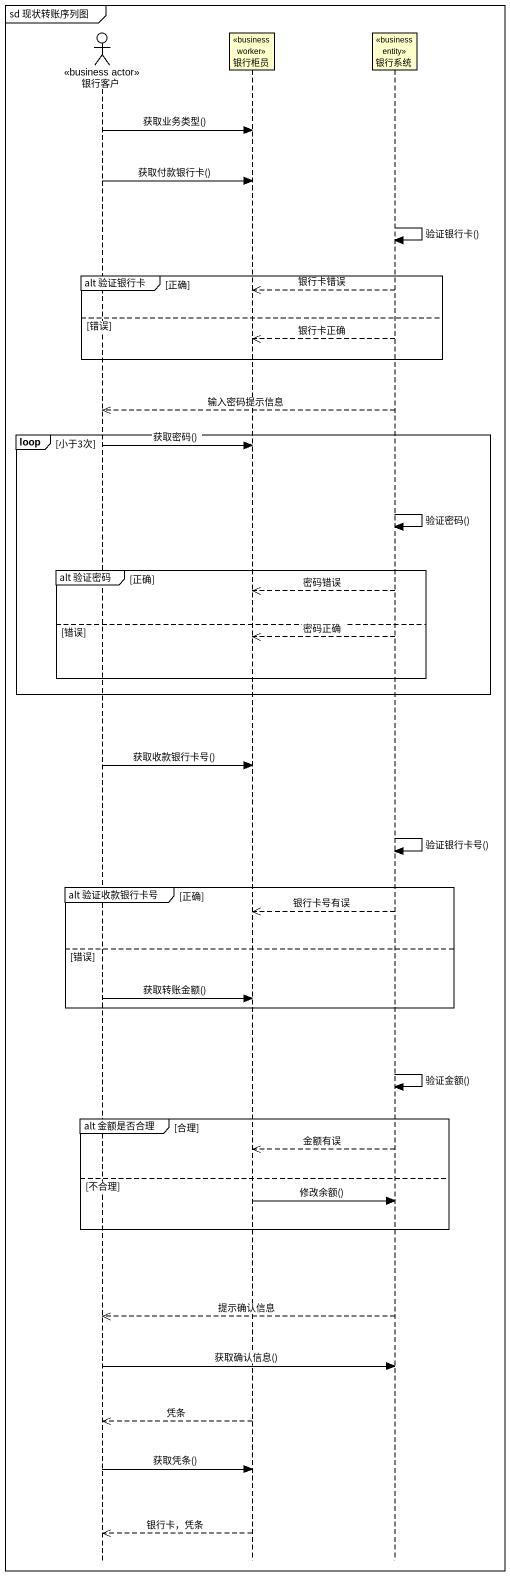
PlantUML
@startuml
mainframe sd 现状转账序列图
hide footbox
actor 银行客户 <<business actor>>
participant 银行柜员 <<business worker>>
participant 银行系统 <<business entity>>

银行客户 -> 银行柜员 : 获取业务类型()
银行客户 -> 银行柜员 : 获取付款银行卡()
银行系统 -> 银行系统 : 验证银行卡()
group alt 验证银行卡 [正确]
  银行系统 -->> 银行柜员 : 银行卡错误
else 错误
  银行系统 -->> 银行柜员 : 银行卡正确
end
银行系统 -->> 银行客户 : 输入密码提示信息
loop 小于3次
  银行客户 -> 银行柜员 : 获取密码()
  银行系统 -> 银行系统 : 验证密码()
  group alt 验证密码 [正确]
    银行系统 -->> 银行柜员 : 密码错误
  else 错误
    银行系统 -->> 银行柜员 : 密码正确
  end
end
银行客户 -> 银行柜员 : 获取收款银行卡号()
银行系统 -> 银行系统 : 验证银行卡号()
group alt 验证收款银行卡号 [正确]
  银行系统 -->> 银行柜员 : 银行卡号有误
else 错误
  银行客户 -> 银行柜员 : 获取转账金额()
end
银行系统 -> 银行系统 : 验证金额()
group alt 金额是否合理 [合理]
  银行系统 -->> 银行柜员 : 金额有误
else 不合理
  银行柜员 -> 银行系统 : 修改余额()
end
银行系统 -->> 银行客户 : 提示确认信息
银行客户 -> 银行系统 : 获取确认信息()
银行柜员 -->> 银行客户 : 凭条
银行客户 -> 银行柜员 : 获取凭条()
银行柜员 -->> 银行客户 : 银行卡，凭条
@enduml
